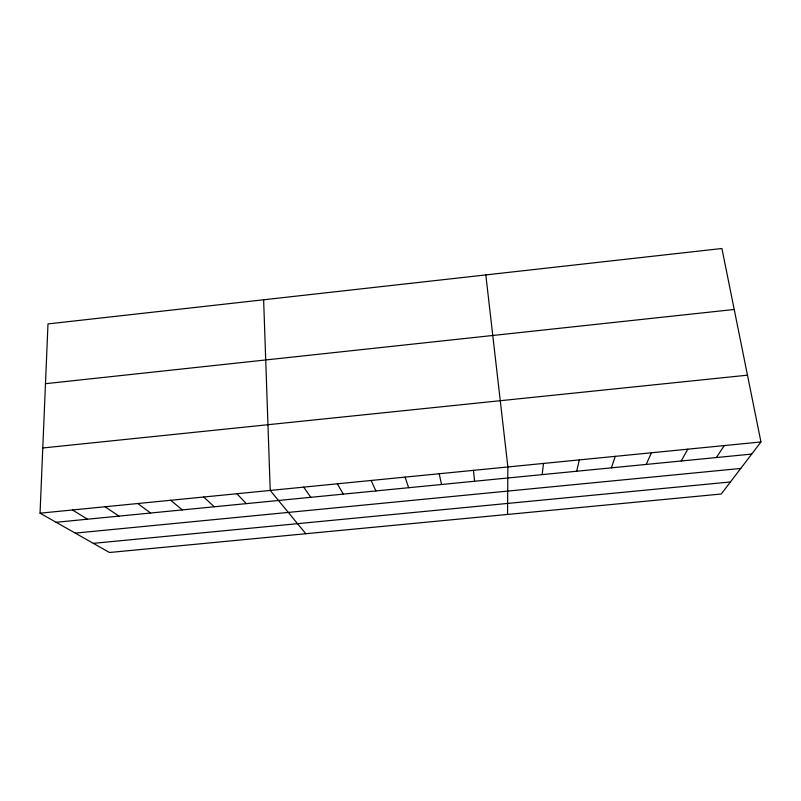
<?xml version="1.0" encoding="UTF-8"?>
<svg xmlns="http://www.w3.org/2000/svg" width="801" height="801" viewBox="0 0 801 801"><rect width="100%" height="100%" fill="white"/><g stroke="black" fill="none" stroke-linecap="round" stroke-linejoin="round"><path stroke-width="1.2" d="M507.544 514.442L507.874 466.953L485.817 274.923M40.05 513.181L47.99 323.914L721.921 248.5L760.95 441.952L721.27 494.007L109.487 552.5L40.05 513.181L760.95 441.952M542.157 474.623L543.509 463.439M576.68 471.238L579.313 459.894M611.363 467.834L615.288 456.34M646.207 464.42L651.443 452.775M681.21 460.986L687.769 449.181M716.374 457.541L724.274 445.576M45.487 383.689L734.217 309.466M42.783 447.979L747.473 375.178M56.13 522.282L751.708 454.077M75.254 533.116L740.755 468.445M93.337 543.348L730.452 481.962M72.49 509.977L87.479 519.208M105.071 506.753L118.969 516.124M137.802 503.519L150.588 513.02M170.683 500.275L182.348 509.907M203.714 497.01L214.247 506.783M236.896 493.736L246.297 503.639M305.812 533.726L270.227 490.442L263.629 299.784M303.709 487.128L310.808 497.311M337.341 483.804L343.269 494.127M371.133 480.47L375.889 490.923M405.086 477.116L408.64 487.719M439.188 473.741L441.551 484.485M473.451 470.357L474.603 481.251"/></g></svg>
